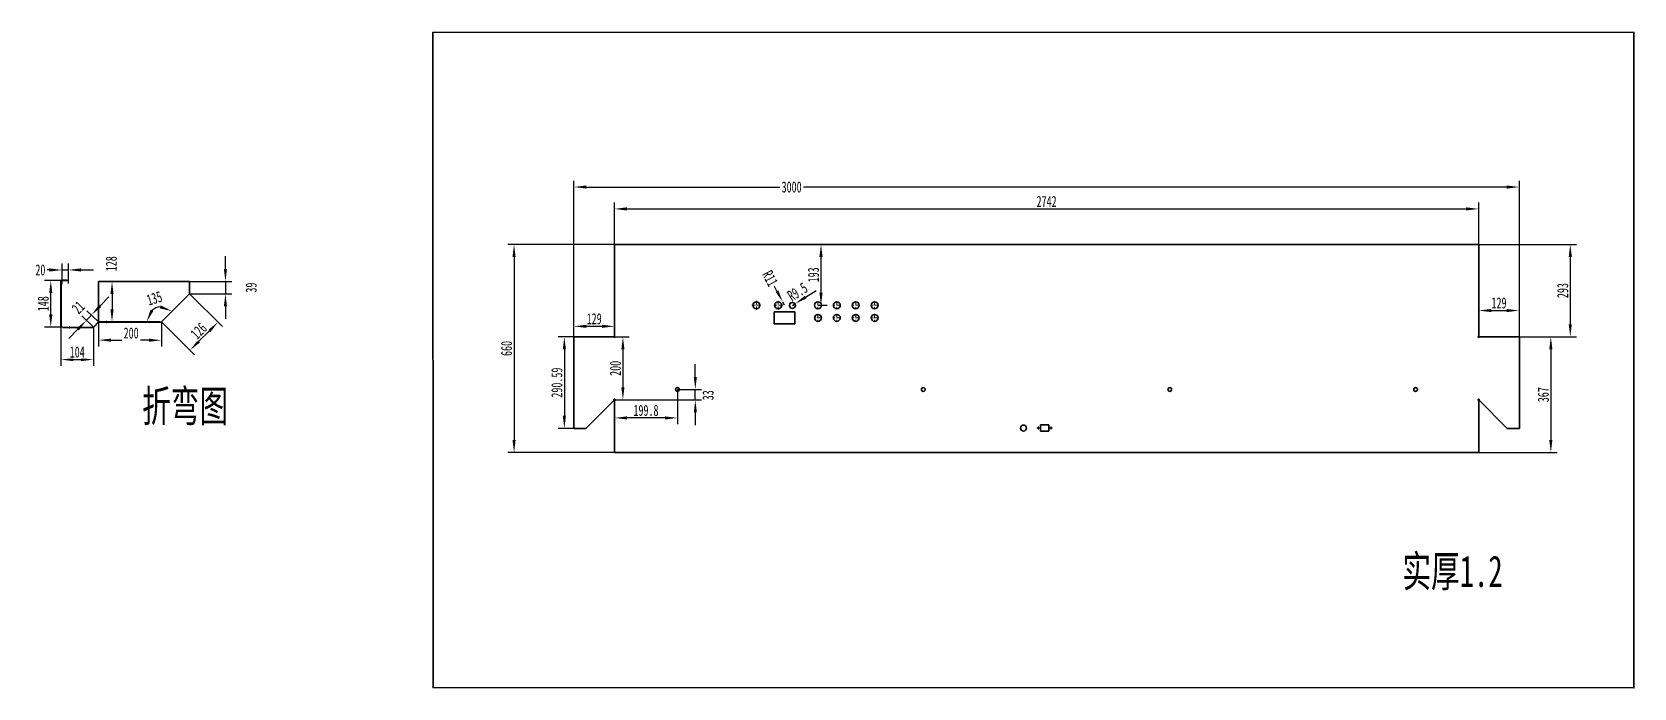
# Model space of a CAD drawing. Header units: millimetres. Extents: x 5896 to 10979, y -796 to 1283.
import ezdxf

# ---------------------------------------------------------------- set-up
doc = ezdxf.new("R2010")
doc.units = ezdxf.units.MM
doc.header["$PDSIZE"] = -5
for name, pattern in [('DASHDOT', [18.5, 12, -3, 0.5, -3]), ('DASHED', [15, 12, -3]), ('点画线', [18, 12, -2, 2, -2])]:
    doc.linetypes.add(name, pattern=pattern)
doc.layers.get('0').update_dxf_attribs({"lineweight": 18})
for name, color, linetype, lineweight in [('中心线层', 1, '点画线', 18), ('尺寸线层', 3, 'Continuous', 18), ('粗实线层', 7, 'Continuous', 35)]:
    doc.layers.add(name, color=color, linetype=linetype, lineweight=lineweight)
doc.styles.add('标准', font='', dxfattribs={"width": 0.667})
doc.styles.get('标准').set_extended_font_data('宋体')
doc.dimstyles.new('标准', dxfattribs={"dimscale": 10, "dimtxt": 3.5, "dimasz": 4, "dimexe": 2, "dimexo": 0, "dimtad": 1, "dimdsep": 46, "dimtxsty": '标准', "dimblk": '_CAXARROW', "dimcen": 0, "dimdle": 6, "dimazin": 2, "dimtfac": 0.707107, "dimtdec": 3, "dimtmove": 2, "dimatfit": 3, "dimfxl": 1, "dimfrac": 2, "dimtolj": 1, "dimarcsym": 1})

# ---------------------------------------------------------------- blocks, each defined once
blk = doc.blocks.new('_CAXARROW')
blk.add_hatch(color=0).paths.add_polyline_path([(0, 0), (-1, 0.125), (-1, -0.125)], flags=0)
blk = doc.blocks.new('*X1')
at = {"layer": 'Defpoints', "color": 0, "transparency": 16777216}
for p in [(8386.4, 610), (8389.6, 417), (8399.4, 417)]:
    blk.add_point(p, dxfattribs=at)
at = {"layer": '尺寸线层', "color": 0, "lineweight": -2, "transparency": 16777216}
for p, q in [((8386.4, 610), (8419.4, 610)), ((8399.4, 570), (8399.4, 457)), ((8389.6, 417), (8419.4, 417))]:
    blk.add_line(p, q, dxfattribs=at)
at = {"layer": '尺寸线层', "color": 0, "lineweight": -2, "transparency": 16777216, "xscale": 40, "yscale": 40, "zscale": 40}
for p, rotation in [((8399.4, 610), 90), ((8399.4, 417), 270)]:
    blk.add_blockref('_CAXARROW', p, dxfattribs=dict(at, rotation=rotation))
at = {"layer": '尺寸线层', "color": 0, "transparency": 16777216, "insert": (8375.6, 513.5), "char_height": 35, "attachment_point": 5, "rotation": 90, "style": '标准', "bg_fill": 3, "box_fill_scale": 1.1, "bg_fill_color": 256, "bg_fill_true_color": 13158600, "bg_fill_transparency": 0}
blk.add_mtext('\\A1;193', dxfattribs=at)
blk = doc.blocks.new('*X2')
at = {"layer": 'Defpoints', "color": 0, "transparency": 16777216}
for p in [(7744.2, 610), (7425.5, -50), (7744.2, -50)]:
    blk.add_point(p, dxfattribs=at)
at = {"layer": '尺寸线层', "color": 0, "lineweight": -2, "transparency": 16777216}
for p, q in [((7744.2, 610), (7405.5, 610)), ((7425.5, 570), (7425.5, -10)), ((7744.2, -50), (7405.5, -50))]:
    blk.add_line(p, q, dxfattribs=at)
at = {"layer": '尺寸线层', "color": 0, "lineweight": -2, "transparency": 16777216, "xscale": 40, "yscale": 40, "zscale": 40}
for p, rotation in [((7425.5, 610), 90), ((7425.5, -50), 270)]:
    blk.add_blockref('_CAXARROW', p, dxfattribs=dict(at, rotation=rotation))
at = {"layer": '尺寸线层', "color": 0, "transparency": 16777216, "insert": (7401.8, 280), "char_height": 35, "attachment_point": 5, "rotation": 90, "style": '标准', "bg_fill": 3, "box_fill_scale": 1.1, "bg_fill_color": 256, "bg_fill_true_color": 13158600, "bg_fill_transparency": 0}
blk.add_mtext('\\A1;660', dxfattribs=at)
blk = doc.blocks.new('*X3')
at = {"layer": 'Defpoints', "color": 0, "transparency": 16777216}
for p in [(10486.2, 722.5), (7744.2, 610), (10486.2, 610)]:
    blk.add_point(p, dxfattribs=at)
at = {"layer": '尺寸线层', "color": 0, "lineweight": -2, "transparency": 16777216}
for p, q in [((7744.2, 610), (7744.2, 742.5)), ((7784.2, 722.5), (10446.2, 722.5)), ((10486.2, 610), (10486.2, 742.5))]:
    blk.add_line(p, q, dxfattribs=at)
at = {"layer": '尺寸线层', "color": 0, "lineweight": -2, "transparency": 16777216, "xscale": 40, "yscale": 40, "zscale": 40, "rotation": 180}
blk.add_blockref('_CAXARROW', (7744.2, 722.5), dxfattribs=at)
at = {"layer": '尺寸线层', "color": 0, "lineweight": -2, "transparency": 16777216, "xscale": 40, "yscale": 40, "zscale": 40}
blk.add_blockref('_CAXARROW', (10486.2, 722.5), dxfattribs=at)
at = {"layer": '尺寸线层', "color": 0, "transparency": 16777216, "insert": (9115.2, 746.3), "char_height": 35, "attachment_point": 5, "style": '标准', "bg_fill": 3, "box_fill_scale": 1.1, "bg_fill_color": 256, "bg_fill_true_color": 13158600, "bg_fill_transparency": 0}
blk.add_mtext('\\A1;2742', dxfattribs=at)
blk = doc.blocks.new('*X4')
at = {"layer": 'Defpoints', "color": 0, "transparency": 16777216}
for p in [(7615.2, 791.9), (7615.2, 317), (10615.2, 317)]:
    blk.add_point(p, dxfattribs=at)
at = {"layer": '尺寸线层', "color": 0, "lineweight": -2, "transparency": 16777216}
for p, q in [((7615.2, 317), (7615.2, 811.9)), ((7655.2, 791.9), (8268.6, 791.9)), ((10575.2, 791.9), (8343.8, 791.9)), ((10615.2, 317), (10615.2, 811.9))]:
    blk.add_line(p, q, dxfattribs=at)
at = {"layer": '尺寸线层', "color": 0, "lineweight": -2, "transparency": 16777216, "xscale": 40, "yscale": 40, "zscale": 40, "rotation": 180}
blk.add_blockref('_CAXARROW', (7615.2, 791.9), dxfattribs=at)
at = {"layer": '尺寸线层', "color": 0, "lineweight": -2, "transparency": 16777216, "xscale": 40, "yscale": 40, "zscale": 40}
blk.add_blockref('_CAXARROW', (10615.2, 791.9), dxfattribs=at)
at = {"layer": '尺寸线层', "color": 0, "transparency": 16777216, "insert": (8306.2, 791.9), "char_height": 35, "attachment_point": 5, "style": '标准', "bg_fill": 3, "box_fill_scale": 1.1, "bg_fill_color": 256, "bg_fill_true_color": 13158600, "bg_fill_transparency": 0}
blk.add_mtext('\\A1;3000', dxfattribs=at)
blk = doc.blocks.new('*X5')
at = {"layer": 'Defpoints', "color": 0, "transparency": 16777216}
for p in [(7627.2, 317), (7585.1, 26.4), (7615.1, 26.4)]:
    blk.add_point(p, dxfattribs=at)
at = {"layer": '尺寸线层', "color": 0, "lineweight": -2, "transparency": 16777216}
for p, q in [((7627.2, 317), (7565.1, 317)), ((7585.1, 277), (7585.1, 66.4)), ((7615.1, 26.4), (7565.1, 26.4))]:
    blk.add_line(p, q, dxfattribs=at)
at = {"layer": '尺寸线层', "color": 0, "lineweight": -2, "transparency": 16777216, "xscale": 40, "yscale": 40, "zscale": 40}
for p, rotation in [((7585.1, 317), 90), ((7585.1, 26.4), 270)]:
    blk.add_blockref('_CAXARROW', p, dxfattribs=dict(at, rotation=rotation))
at = {"layer": '尺寸线层', "color": 0, "transparency": 16777216, "insert": (7561.4, 171.7), "char_height": 35, "attachment_point": 5, "rotation": 90, "style": '标准', "bg_fill": 3, "box_fill_scale": 1.1, "bg_fill_color": 256, "bg_fill_true_color": 13158600, "bg_fill_transparency": 0}
blk.add_mtext('\\A1;290.59', dxfattribs=at)
blk = doc.blocks.new('*X6')
at = {"layer": 'Defpoints', "color": 0, "transparency": 16777216}
for p in [(8278.4, 426.7), (8283.6, 417)]:
    blk.add_point(p, dxfattribs=at)
at = {"layer": '尺寸线层', "color": 0, "lineweight": -2, "transparency": 16777216}
for p, q in [((8259.7, 462.1), (8241, 497.4)), ((8283.6, 417), (8278.4, 426.7))]:
    blk.add_line(p, q, dxfattribs=at)
at = {"layer": '尺寸线层', "color": 0, "transparency": 16777216, "insert": (8238.3, 502.4), "char_height": 35, "attachment_point": 5, "rotation": 297.919, "style": '标准', "bg_fill": 3, "box_fill_scale": 1.1, "bg_fill_color": 256, "bg_fill_true_color": 13158600, "bg_fill_transparency": 0}
blk.add_mtext('\\A1;R11', dxfattribs=at)
at = {"layer": '尺寸线层', "color": 0, "lineweight": -2, "transparency": 16777216, "xscale": 40, "yscale": 40, "zscale": 40, "rotation": 297.9189732205735}
blk.add_blockref('_CAXARROW', (8278.4, 426.7), dxfattribs=at)
blk = doc.blocks.new('*D7')
at = {"layer": 'Defpoints', "color": 0, "transparency": 16777216}
for p in [(10615.2, 400.3), (10486.2, 319), (10615.2, 317)]:
    blk.add_point(p, dxfattribs=at)
at = {"layer": '粗实线层', "color": 0, "linetype": 'Continuous', "lineweight": -2, "transparency": 16777216}
for p, q in [((10486.2, 319), (10486.2, 420.3)), ((10615.2, 317), (10615.2, 420.3)), ((10526.2, 400.3), (10575.2, 400.3))]:
    blk.add_line(p, q, dxfattribs=at)
at = {"layer": '粗实线层', "color": 0, "lineweight": -2, "transparency": 16777216, "xscale": 40, "yscale": 40, "zscale": 40, "rotation": 180}
blk.add_blockref('_CAXARROW', (10486.2, 400.3), dxfattribs=at)
at = {"layer": '粗实线层', "color": 0, "lineweight": -2, "transparency": 16777216, "xscale": 40, "yscale": 40, "zscale": 40}
blk.add_blockref('_CAXARROW', (10615.2, 400.3), dxfattribs=at)
at = {"layer": '粗实线层', "color": 0, "transparency": 16777216, "insert": (10550.7, 424.1), "char_height": 35, "attachment_point": 5, "style": '标准'}
blk.add_mtext('\\A1;129', dxfattribs=at)
blk = doc.blocks.new('*D8')
at = {"layer": 'Defpoints', "color": 0, "transparency": 16777216}
for p in [(7615.2, 317), (7744.2, 350.2), (7744.2, 319)]:
    blk.add_point(p, dxfattribs=at)
at = {"layer": '粗实线层', "color": 0, "linetype": 'Continuous', "lineweight": -2, "transparency": 16777216}
for p, q in [((7615.2, 317), (7615.2, 370.2)), ((7744.2, 319), (7744.2, 370.2)), ((7655.2, 350.2), (7704.2, 350.2))]:
    blk.add_line(p, q, dxfattribs=at)
at = {"layer": '粗实线层', "color": 0, "lineweight": -2, "transparency": 16777216, "xscale": 40, "yscale": 40, "zscale": 40, "rotation": 180}
blk.add_blockref('_CAXARROW', (7615.2, 350.2), dxfattribs=at)
at = {"layer": '粗实线层', "color": 0, "lineweight": -2, "transparency": 16777216, "xscale": 40, "yscale": 40, "zscale": 40}
blk.add_blockref('_CAXARROW', (7744.2, 350.2), dxfattribs=at)
at = {"layer": '粗实线层', "color": 0, "transparency": 16777216, "insert": (7679.7, 374), "char_height": 35, "attachment_point": 5, "style": '标准'}
blk.add_mtext('\\A1;129', dxfattribs=at)
blk = doc.blocks.new('*D9')
at = {"layer": 'Defpoints', "color": 0, "transparency": 16777216}
for p in [(10600.2, 317), (10486.2, -50), (10715.1, -50)]:
    blk.add_point(p, dxfattribs=at)
at = {"layer": '粗实线层', "color": 0, "linetype": 'Continuous', "lineweight": -2, "transparency": 16777216}
for p, q in [((10600.2, 317), (10735.1, 317)), ((10715.1, 277), (10715.1, -10)), ((10486.2, -50), (10735.1, -50))]:
    blk.add_line(p, q, dxfattribs=at)
at = {"layer": '粗实线层', "color": 0, "lineweight": -2, "transparency": 16777216, "xscale": 40, "yscale": 40, "zscale": 40}
for p, rotation in [((10715.1, 317), 90), ((10715.1, -50), 270)]:
    blk.add_blockref('_CAXARROW', p, dxfattribs=dict(at, rotation=rotation))
at = {"layer": '粗实线层', "color": 0, "transparency": 16777216, "insert": (10691.4, 133.5), "char_height": 35, "attachment_point": 5, "rotation": 90, "style": '标准'}
blk.add_mtext('\\A1;367', dxfattribs=at)
blk = doc.blocks.new('*D10')
at = {"layer": 'Defpoints', "color": 0, "transparency": 16777216}
for p in [(10486.2, 610), (10615.2, 317), (10776.8, 317)]:
    blk.add_point(p, dxfattribs=at)
at = {"layer": '粗实线层', "color": 0, "linetype": 'Continuous', "lineweight": -2, "transparency": 16777216}
for p, q in [((10486.2, 610), (10796.8, 610)), ((10776.8, 570), (10776.8, 357)), ((10615.2, 317), (10796.8, 317))]:
    blk.add_line(p, q, dxfattribs=at)
at = {"layer": '粗实线层', "color": 0, "lineweight": -2, "transparency": 16777216, "xscale": 40, "yscale": 40, "zscale": 40}
for p, rotation in [((10776.8, 610), 90), ((10776.8, 317), 270)]:
    blk.add_blockref('_CAXARROW', p, dxfattribs=dict(at, rotation=rotation))
at = {"layer": '粗实线层', "color": 0, "transparency": 16777216, "insert": (10753, 463.5), "char_height": 35, "attachment_point": 5, "rotation": 90, "style": '标准'}
blk.add_mtext('\\A1;293', dxfattribs=at)
blk = doc.blocks.new('*D11')
at = {"layer": 'Defpoints', "color": 0, "transparency": 16777216}
for p in [(7744.2, 317), (7744.3, 117), (7770.9, 117)]:
    blk.add_point(p, dxfattribs=at)
at = {"layer": '粗实线层', "color": 0, "linetype": 'Continuous', "lineweight": -2, "transparency": 16777216}
for p, q in [((7744.2, 317), (7790.9, 317)), ((7770.9, 277), (7770.9, 157)), ((7744.3, 117), (7790.9, 117))]:
    blk.add_line(p, q, dxfattribs=at)
at = {"layer": '粗实线层', "color": 0, "lineweight": -2, "transparency": 16777216, "xscale": 40, "yscale": 40, "zscale": 40}
for p, rotation in [((7770.9, 317), 90), ((7770.9, 117), 270)]:
    blk.add_blockref('_CAXARROW', p, dxfattribs=dict(at, rotation=rotation))
at = {"layer": '粗实线层', "color": 0, "transparency": 16777216, "insert": (7747.2, 217), "char_height": 35, "attachment_point": 5, "rotation": 90, "style": '标准'}
blk.add_mtext('\\A1;200', dxfattribs=at)
blk = doc.blocks.new('*D13')
at = {"layer": 'Defpoints', "color": 0, "transparency": 16777216}
for p in [(6011.5, 528.9), (5991.5, 483.8), (6011.5, 485.8)]:
    blk.add_point(p, dxfattribs=at)
at = {"layer": '尺寸线层', "color": 0, "lineweight": -2, "transparency": 16777216}
for p, q in [((5951.5, 528.9), (5911.5, 528.9)), ((5991.5, 483.8), (5991.5, 548.9)), ((5991.5, 528.9), (6011.5, 528.9)), ((6011.5, 485.8), (6011.5, 548.9)), ((6051.5, 528.9), (6091.5, 528.9))]:
    blk.add_line(p, q, dxfattribs=at)
at = {"layer": '尺寸线层', "color": 0, "lineweight": -2, "transparency": 16777216, "xscale": 40, "yscale": 40, "zscale": 40, "rotation": 180}
blk.add_blockref('_CAXARROW', (6011.5, 528.9), dxfattribs=at)
at = {"layer": '尺寸线层', "color": 0, "transparency": 16777216, "insert": (5922.7, 528.9), "char_height": 35, "attachment_point": 5, "style": '标准', "bg_fill": 3, "box_fill_scale": 1.1, "bg_fill_color": 256, "bg_fill_true_color": 13158600, "bg_fill_transparency": 0}
blk.add_mtext('\\A1;20', dxfattribs=at)
at = {"layer": '尺寸线层', "color": 0, "lineweight": -2, "transparency": 16777216, "xscale": 40, "yscale": 40, "zscale": 40}
blk.add_blockref('_CAXARROW', (5991.5, 528.9), dxfattribs=at)
blk = doc.blocks.new('*D14')
at = {"layer": 'Defpoints', "color": 0, "transparency": 16777216}
for p in [(6396.1, 492.5), (6396.1, 453.6), (6509.8, 453.6)]:
    blk.add_point(p, dxfattribs=at)
at = {"layer": '尺寸线层', "color": 0, "lineweight": -2, "transparency": 16777216}
for p, q in [((6509.8, 532.5), (6509.8, 572.5)), ((6396.1, 492.5), (6529.8, 492.5)), ((6509.8, 492.5), (6509.8, 453.6)), ((6396.1, 453.6), (6529.8, 453.6)), ((6509.8, 413.6), (6509.8, 373.6))]:
    blk.add_line(p, q, dxfattribs=at)
at = {"layer": '尺寸线层', "color": 0, "lineweight": -2, "transparency": 16777216, "xscale": 40, "yscale": 40, "zscale": 40}
for p, rotation in [((6509.8, 492.5), 270), ((6509.8, 453.6), 90)]:
    blk.add_blockref('_CAXARROW', p, dxfattribs=dict(at, rotation=rotation))
at = {"layer": '尺寸线层', "color": 0, "transparency": 16777216, "insert": (6591.6, 473), "char_height": 35, "attachment_point": 5, "rotation": 90, "style": '标准', "bg_fill": 3, "box_fill_scale": 1.1, "bg_fill_color": 256, "bg_fill_true_color": 13158600, "bg_fill_transparency": 0}
blk.add_mtext('\\A1;39', dxfattribs=at)
blk = doc.blocks.new('*D15')
at = {"layer": 'Defpoints', "color": 0, "transparency": 16777216}
for p in [(6396.1, 453.6), (6307.1, 364.5), (6486.3, 363.4)]:
    blk.add_point(p, dxfattribs=at)
at = {"layer": '尺寸线层', "color": 0, "lineweight": -2, "transparency": 16777216}
for p, q in [((6396.1, 453.6), (6500.4, 349.3)), ((6307.1, 364.5), (6411.4, 260.3)), ((6425.5, 302.7), (6458, 335.2))]:
    blk.add_line(p, q, dxfattribs=at)
at = {"layer": '尺寸线层', "color": 0, "lineweight": -2, "transparency": 16777216, "xscale": 40, "yscale": 40, "zscale": 40}
for p, rotation in [((6486.3, 363.4), 45.0000186997836), ((6397.2, 274.4), 225.0000186997836)]:
    blk.add_blockref('_CAXARROW', p, dxfattribs=dict(at, rotation=rotation))
at = {"layer": '尺寸线层', "color": 0, "transparency": 16777216, "insert": (6425, 335.7), "char_height": 35, "attachment_point": 5, "rotation": 45, "style": '标准', "bg_fill": 3, "box_fill_scale": 1.1, "bg_fill_color": 256, "bg_fill_true_color": 13158600, "bg_fill_transparency": 0}
blk.add_mtext('\\A1;126', dxfattribs=at)
blk = doc.blocks.new('*D16')
at = {"layer": 'Defpoints', "color": 0, "transparency": 16777216}
for p in [(6107.2, 371.2), (6306.9, 364.5), (6306.8, 306)]:
    blk.add_point(p, dxfattribs=at)
at = {"layer": '尺寸线层', "color": 0, "lineweight": -2, "transparency": 16777216}
for p, q in [((6107.2, 371.2), (6106.9, 286.5)), ((6306.9, 364.5), (6306.7, 286)), ((6147, 306.4), (6180.9, 306.4)), ((6266.8, 306.1), (6240.1, 306.2))]:
    blk.add_line(p, q, dxfattribs=at)
at = {"layer": '尺寸线层', "color": 0, "lineweight": -2, "transparency": 16777216, "xscale": 40, "yscale": 40, "zscale": 40}
for p, rotation in [((6107, 306.5), 179.8556937167617), ((6306.8, 306), 359.8556937167617)]:
    blk.add_blockref('_CAXARROW', p, dxfattribs=dict(at, rotation=rotation))
at = {"layer": '尺寸线层', "color": 0, "transparency": 16777216, "insert": (6210.6, 328.8), "char_height": 35, "attachment_point": 5, "rotation": 359.8557, "style": '标准', "bg_fill": 3, "box_fill_scale": 1.1, "bg_fill_color": 256, "bg_fill_true_color": 13158600, "bg_fill_transparency": 0}
blk.add_mtext('\\A1;200', dxfattribs=at)
blk = doc.blocks.new('*D17')
at = {"layer": 'Defpoints', "color": 0, "transparency": 16777216}
for p in [(5987.5, 348.9), (6091.5, 346.8)]:
    blk.add_point(p, dxfattribs=at)
at = {"layer": '尺寸线层', "color": 0, "lineweight": -2, "transparency": 16777216}
for p, q in [((5987.5, 348.9), (5987.5, 224.7)), ((6091.5, 346.8), (6091.5, 224.7)), ((6027.5, 244.7), (6051.5, 244.7))]:
    blk.add_line(p, q, dxfattribs=at)
at = {"layer": '尺寸线层', "color": 0, "lineweight": -2, "transparency": 16777216, "xscale": 40, "yscale": 40, "zscale": 40, "rotation": 180}
blk.add_blockref('_CAXARROW', (5987.5, 244.7), dxfattribs=at)
at = {"layer": '尺寸线层', "color": 0, "lineweight": -2, "transparency": 16777216, "xscale": 40, "yscale": 40, "zscale": 40}
blk.add_blockref('_CAXARROW', (6091.5, 244.7), dxfattribs=at)
at = {"layer": '尺寸线层', "color": 0, "transparency": 16777216, "insert": (6039.5, 268.5), "char_height": 35, "attachment_point": 5, "style": '标准', "bg_fill": 3, "box_fill_scale": 1.1, "bg_fill_color": 256, "bg_fill_true_color": 13158600, "bg_fill_transparency": 0}
blk.add_mtext('\\A1;104', dxfattribs=at)
at = {"layer": 'Defpoints', "color": 0, "transparency": 16777216}
blk.add_point((6091.5, 244.7), dxfattribs=at)
blk = doc.blocks.new('*D18')
at = {"layer": 'Defpoints', "color": 0, "transparency": 16777216}
for p in [(5955.6, 495.8), (5993.5, 495.8), (5993.5, 347.8)]:
    blk.add_point(p, dxfattribs=at)
at = {"layer": '尺寸线层', "color": 0, "lineweight": -2, "transparency": 16777216}
for p, q in [((5993.5, 495.8), (5935.6, 495.8)), ((5955.6, 387.8), (5955.6, 455.8)), ((5993.5, 347.8), (5935.6, 347.8))]:
    blk.add_line(p, q, dxfattribs=at)
at = {"layer": '尺寸线层', "color": 0, "lineweight": -2, "transparency": 16777216, "xscale": 40, "yscale": 40, "zscale": 40}
for p, rotation in [((5955.6, 495.8), 90), ((5955.6, 347.8), 270)]:
    blk.add_blockref('_CAXARROW', p, dxfattribs=dict(at, rotation=rotation))
at = {"layer": '尺寸线层', "color": 0, "transparency": 16777216, "insert": (5931.8, 421.8), "char_height": 35, "attachment_point": 5, "rotation": 90, "style": '标准', "bg_fill": 3, "box_fill_scale": 1.1, "bg_fill_color": 256, "bg_fill_true_color": 13158600, "bg_fill_transparency": 0}
blk.add_mtext('\\A1;148', dxfattribs=at)
blk = doc.blocks.new('*D19')
at = {"layer": 'Defpoints', "color": 0, "transparency": 16777216}
for p in [(6107.2, 492.2), (6137.4, 364), (6149.9, 364)]:
    blk.add_point(p, dxfattribs=at)
at = {"layer": '尺寸线层', "color": 0, "lineweight": -2, "transparency": 16777216}
for p, q in [((6107.2, 492.2), (6169.9, 492.2)), ((6149.9, 452.2), (6149.9, 404)), ((6137.4, 364), (6169.9, 364))]:
    blk.add_line(p, q, dxfattribs=at)
at = {"layer": '尺寸线层', "color": 0, "lineweight": -2, "transparency": 16777216, "xscale": 40, "yscale": 40, "zscale": 40}
for p, rotation in [((6149.9, 492.2), 90), ((6149.9, 364), 270)]:
    blk.add_blockref('_CAXARROW', p, dxfattribs=dict(at, rotation=rotation))
at = {"layer": '尺寸线层', "color": 0, "transparency": 16777216, "insert": (6147.7, 548.6), "char_height": 35, "attachment_point": 5, "rotation": 90, "style": '标准', "bg_fill": 3, "box_fill_scale": 1.1, "bg_fill_color": 256, "bg_fill_true_color": 13158600, "bg_fill_transparency": 0}
blk.add_mtext('\\A1;128', dxfattribs=at)
blk = doc.blocks.new('*D20')
at = {"layer": 'Defpoints', "color": 0, "transparency": 16777216}
for p in [(6084.3, 385.8), (6106.9, 364.2), (6091.1, 347.8)]:
    blk.add_point(p, dxfattribs=at)
at = {"layer": '粗实线层', "color": 0, "linetype": 'Continuous', "lineweight": -2, "transparency": 16777216}
for p, q in [((6112, 414.7), (6139.7, 443.6)), ((6091.1, 347.8), (6054.1, 383.1)), ((6068.6, 369.3), (6084.3, 385.8)), ((6106.9, 364.2), (6069.9, 399.6)), ((6040.9, 340.4), (6013.3, 311.5))]:
    blk.add_line(p, q, dxfattribs=at)
at = {"layer": '粗实线层', "color": 0, "lineweight": -2, "transparency": 16777216, "xscale": 40, "yscale": 40, "zscale": 40}
for p, rotation in [((6084.3, 385.8), 226.2508960013828), ((6068.6, 369.3), 46.25089600138288)]:
    blk.add_blockref('_CAXARROW', p, dxfattribs=dict(at, rotation=rotation))
at = {"layer": '粗实线层', "color": 0, "transparency": 16777216, "insert": (6042.6, 410), "char_height": 35, "attachment_point": 5, "rotation": 46.2509, "style": '标准'}
blk.add_mtext('\\A1;21', dxfattribs=at)
blk = doc.blocks.new('*D21')
at = {"layer": 'Defpoints', "color": 0, "transparency": 16777216}
for p in [(6396.1, 453.6), (6107.2, 364.5), (6273.6, 398.1), (6301.3, 364.5), (6307.4, 364.8)]:
    blk.add_point(p, dxfattribs=at)
at = {"layer": '粗实线层', "color": 0, "linetype": 'Continuous', "lineweight": -2, "transparency": 16777216}
blk.add_arc((6307.1, 364.5), 47.5, 94.8625, 130.1779, dxfattribs=at)
at = {"layer": '粗实线层', "color": 0, "lineweight": -2, "transparency": 16777216, "xscale": 40, "yscale": 40, "zscale": 40}
for p, rotation in [((6340.7, 398.1), 339.9514678127975), ((6259.7, 364.5), 245.0889632485968)]:
    blk.add_blockref('_CAXARROW', p, dxfattribs=dict(at, rotation=rotation))
at = {"layer": '粗实线层', "color": 0, "transparency": 16777216, "insert": (6284.4, 439.1), "char_height": 35, "attachment_point": 5, "rotation": 16.9678, "style": '标准'}
blk.add_mtext('\\A1;135', dxfattribs=at)
blk = doc.blocks.new('*D22')
at = {"layer": 'Defpoints', "color": 0, "transparency": 16777216}
for p in [(7790.9, 117), (7944, 150), (8000.7, 150)]:
    blk.add_point(p, dxfattribs=at)
at = {"layer": '粗实线层', "color": 0, "linetype": 'Continuous', "lineweight": -2, "transparency": 16777216}
for p, q in [((8000.7, 190), (8000.7, 230)), ((7790.9, 117), (8020.7, 117)), ((7944, 150), (8020.7, 150)), ((8000.7, 117), (8000.7, 150)), ((8000.7, 77), (8000.7, 37))]:
    blk.add_line(p, q, dxfattribs=at)
at = {"layer": '粗实线层', "color": 0, "lineweight": -2, "transparency": 16777216, "xscale": 40, "yscale": 40, "zscale": 40}
for p, rotation in [((8000.7, 150), 270), ((8000.7, 117), 90)]:
    blk.add_blockref('_CAXARROW', p, dxfattribs=dict(at, rotation=rotation))
at = {"layer": '粗实线层', "color": 0, "transparency": 16777216, "insert": (8041.2, 131.6), "char_height": 35, "attachment_point": 5, "rotation": 90, "style": '标准'}
blk.add_mtext('\\A1;33', dxfattribs=at)
blk = doc.blocks.new('*D23')
at = {"layer": 'Defpoints', "color": 0, "transparency": 16777216}
for p in [(8308.8, 416.4), (8316.8, 421.5)]:
    blk.add_point(p, dxfattribs=at)
at = {"layer": '粗实线层', "color": 0, "linetype": 'Continuous', "lineweight": -2, "transparency": 16777216}
for p, q in [((8350.6, 442.9), (8384.4, 464.3)), ((8308.8, 416.4), (8316.8, 421.5))]:
    blk.add_line(p, q, dxfattribs=at)
at = {"layer": '粗实线层', "color": 0, "lineweight": -2, "transparency": 16777216, "xscale": 40, "yscale": 40, "zscale": 40, "rotation": 212.3228857793847}
blk.add_blockref('_CAXARROW', (8316.8, 421.5), dxfattribs=at)
at = {"layer": '粗实线层', "color": 0, "transparency": 16777216, "insert": (8325, 459.8), "char_height": 35, "attachment_point": 5, "rotation": 32.3229, "style": '标准'}
blk.add_mtext('\\A1;R9.5', dxfattribs=at)
blk = doc.blocks.new('*D28')
at = {"layer": 'Defpoints', "color": 0, "transparency": 16777216}
for p in [(7944, 150), (7744.2, 59.7), (7744.2, 53.6)]:
    blk.add_point(p, dxfattribs=at)
at = {"layer": '粗实线层', "color": 0, "linetype": 'Continuous', "lineweight": -2, "transparency": 16777216}
for p, q in [((7944, 150), (7944, 39.7)), ((7744.2, 53.6), (7744.2, 79.7)), ((7904, 59.7), (7784.2, 59.7))]:
    blk.add_line(p, q, dxfattribs=at)
at = {"layer": '粗实线层', "color": 0, "lineweight": -2, "transparency": 16777216, "xscale": 40, "yscale": 40, "zscale": 40, "rotation": 180}
blk.add_blockref('_CAXARROW', (7744.2, 59.7), dxfattribs=at)
at = {"layer": '粗实线层', "color": 0, "lineweight": -2, "transparency": 16777216, "xscale": 40, "yscale": 40, "zscale": 40}
blk.add_blockref('_CAXARROW', (7944, 59.7), dxfattribs=at)
at = {"layer": '粗实线层', "color": 0, "transparency": 16777216, "insert": (7844.1, 83.5), "char_height": 35, "attachment_point": 5, "style": '标准'}
blk.add_mtext('\\A1;199.8', dxfattribs=at)

msp = doc.modelspace()

# ---------------------------------------------------------------- linework, layer by layer
at = {"color": 7, "lineweight": 35}
for p, q in [((5987.523, 495.751), (5987.523, 348.863)), ((5988.523, 488.863), (5988.523, 348.863)), ((5989.523, 496.751), (6004.523, 496.751)), ((5989.523, 495.751), (6004.523, 495.751)), ((6396.102, 453.617), (6307.432, 364.821)), ((6106.567, 363.943), (6091.109, 347.751)), ((6107.274, 363.236), (6091.523, 346.751)), ((6301.324, 364.528), (6107.153, 364.528)), ((6107.981, 363.528), (6306.939, 363.528)), ((8250.796, 396.011), (8250.796, 358.011)), ((8250.796, 396.011), (8316.796, 396.011)), ((8250.796, 358.011), (8316.796, 358.011)), ((8316.796, 358.011), (8316.796, 396.011)), ((5993.523, 346.751), (6090.695, 346.751)), ((7742.203, 317.013), (7615.203, 317.013)), ((10488.203, 317.013), (10615.203, 317.013)), ((7744.203, -49.989), (8326.249, -49.989)), ((8326.249, -49.989), (10486.203, -49.989))]:
    msp.add_line(p, q, dxfattribs=at)
at = {"color": 7, "lineweight": 35, "ltscale": 0.025}
for p, q in [((5987.523, 495.751), (5988.523, 495.751)), ((6007.523, 495.751), (6007.523, 496.751)), ((6107.567, 364.528), (6107.567, 363.528)), ((6107.767, 364.528), (6107.767, 363.528)), ((6306.939, 364.528), (6306.939, 363.528)), ((6307.139, 364.528), (6307.139, 363.528)), ((5988.523, 347.863), (5987.523, 347.863)), ((5988.523, 347.863), (5988.523, 346.863)), ((6089.826, 347.751), (6089.826, 346.751)), ((6091.109, 347.751), (6091.109, 346.751))]:
    msp.add_line(p, q, dxfattribs=at)
for p, q in [((5988.002, 494.778), (5988.023, 348.863)), ((5989.523, 496.251), (6007.523, 496.251)), ((6106.921, 363.589), (6091.756, 347.69)), ((6107.981, 364.028), (6132.379, 364.028)), ((6137.379, 364.028), (6306.939, 364.028)), ((5989.523, 347.251), (6015.523, 347.251)), ((6019.523, 347.251), (6090.695, 347.251))]:
    msp.add_line(p, q)
at = {"color": 7, "linetype": 'DASHED', "lineweight": 13, "ltscale": 0.025}
for p, q in [((5998.523, 495.751), (5998.523, 496.751)), ((5998.523, 495.751), (5998.523, 496.751)), ((5998.523, 495.751), (5998.523, 496.751)), ((5998.523, 495.751), (5998.523, 496.751)), ((6127.379, 363.528), (6127.379, 364.528)), ((6127.379, 363.528), (6127.379, 364.528)), ((6137.379, 363.528), (6137.379, 364.528)), ((6137.379, 363.528), (6137.379, 364.528)), ((6252.779, 363.528), (6252.779, 364.528)), ((6252.779, 363.528), (6252.779, 364.528)), ((6262.779, 363.528), (6262.779, 364.528)), ((6262.779, 363.528), (6262.779, 364.528)), ((6029.023, 347.751), (6029.023, 346.751)), ((6029.023, 347.751), (6029.023, 346.751)), ((6029.023, 347.751), (6029.023, 346.751)), ((6029.023, 347.751), (6029.023, 346.751)), ((6030.523, 347.751), (6030.523, 346.751)), ((6030.523, 347.751), (6030.523, 346.751)), ((6040.523, 347.751), (6040.523, 346.751)), ((6050.023, 347.751), (6050.023, 346.751)), ((6050.023, 347.751), (6050.023, 346.751)), ((6050.023, 347.751), (6050.023, 346.751)), ((6050.023, 347.751), (6050.023, 346.751)), ((6069.023, 347.751), (6069.023, 346.751)), ((6069.023, 347.751), (6069.023, 346.751)), ((6069.023, 347.751), (6069.023, 346.751)), ((6069.023, 347.751), (6069.023, 346.751)), ((6078.523, 346.751), (6078.523, 347.751))]:
    msp.add_line(p, q, dxfattribs=at)
at = {"color": 7, "lineweight": 35, "ltscale": 0.075}
for p, q in [((6007.523, 496.751), (6004.523, 496.751)), ((6007.523, 495.751), (6004.523, 495.751))]:
    msp.add_line(p, q, dxfattribs=at)
at = {"color": 7, "linetype": 'DASHDOT', "lineweight": 13}
for p, q in [((8208.613, 417.011), (8180.013, 417.011)), ((8194.313, 431.311), (8194.313, 402.711)), ((8277.871, 417.011), (8249.271, 417.011)), ((8263.571, 431.311), (8263.571, 402.711)), ((8389.588, 429.361), (8389.588, 404.661)), ((8461.938, 417.011), (8437.238, 417.011)), ((8449.588, 429.361), (8449.588, 404.661)), ((8521.938, 417.011), (8497.238, 417.011)), ((8509.588, 429.361), (8509.588, 404.661)), ((8581.938, 417.011), (8557.238, 417.011)), ((8569.588, 429.361), (8569.588, 404.661)), ((8401.938, 377.011), (8377.238, 377.011)), ((8389.588, 389.361), (8389.588, 364.661)), ((8461.938, 377.011), (8437.238, 377.011)), ((8449.588, 389.361), (8449.588, 364.661)), ((8521.938, 377.011), (8497.238, 377.011)), ((8509.588, 389.361), (8509.588, 364.661)), ((8581.938, 377.011), (8557.238, 377.011)), ((8569.588, 389.361), (8569.588, 364.661))]:
    msp.add_line(p, q, dxfattribs=at)
at = {"color": 7, "lineweight": 35, "ltscale": 0.025001}
for p, q in [((6106.86, 364.236), (6107.567, 363.528)), ((6307.28, 364.67), (6307.987, 363.963))]:
    msp.add_line(p, q, dxfattribs=at)
at = {"color": 7, "lineweight": 35, "ltscale": 0.004999}
for p, q in [((6107.767, 364.528), (6107.567, 364.528)), ((6107.767, 363.528), (6107.567, 363.528)), ((6307.139, 364.528), (6306.939, 364.528)), ((6307.139, 363.528), (6306.939, 363.528)), ((5988.723, 347.863), (5988.523, 347.863)), ((5988.723, 346.863), (5988.523, 346.863))]:
    msp.add_line(p, q, dxfattribs=at)
at = {"color": 7, "linetype": 'DASHED', "lineweight": 13}
for p, q in [((6107.767, 364.528), (6306.939, 364.528)), ((5993.523, 347.751), (6090.412, 347.751))]:
    msp.add_line(p, q, dxfattribs=at)
at = {"color": 7, "lineweight": 35, "ltscale": 0.005001}
msp.add_line((6307.139, 364.528), (6307.28, 364.67), dxfattribs=at)
at = {"color": 7, "lineweight": 35, "ltscale": 0.032071}
for p, q in [((6091.109, 347.751), (6089.826, 347.751)), ((6091.523, 346.751), (6089.826, 346.751))]:
    msp.add_line(p, q, dxfattribs=at)
at = {"color": 7, "lineweight": 35, "ltscale": 0.008914}
msp.add_line((6091.126, 348.051), (6090.934, 347.751), dxfattribs=at)
at = {"color": 7, "lineweight": 35, "ltscale": 0.024998}
msp.add_line((6091.816, 347.044), (6091.109, 347.751), dxfattribs=at)
at = {"color": 7, "linetype": 'DASHED', "lineweight": 13}
for points in [[(6091.126, 348.051), (6090.552, 347.859), (6090.262, 347.792), (6089.826, 347.751)], [(6091.126, 348.051), (6090.737, 347.462), (6090.371, 347.023), (6090.205, 346.884), (6090.018, 346.786), (6089.826, 346.751)], [(6091.126, 348.051), (6090.552, 347.859), (6090.262, 347.792), (6089.826, 347.751)], [(6090.934, 347.751), (6090.602, 347.282), (6090.427, 347.078), (6090.148, 346.848), (6089.989, 346.776), (6089.826, 346.751)]]:
    msp.add_lwpolyline(points, dxfattribs=at)
for centre, radius, start, end in [((5989.523, 494.751), 2, 90, 180), ((6107.981, 362.528), 2, 90, 135.000078), ((6107.981, 362.528), 1.5, 90.000001, 134.999883), ((6107.981, 362.528), 1, 90.000001, 134.999883), ((6306.724, 365.528), 1, 270.000001, 315.00002), ((6306.724, 365.528), 1.5, 269.999999, 286.025972), ((6306.48, 366.757), 3.237, 274.327842, 294.949674), ((5989.523, 348.863), 2, 180, 270), ((5989.523, 348.863), 1.5, 180, 270), ((5989.523, 348.863), 1, 180, 270), ((6090.412, 348.751), 1, 270.000001, 314.999923), ((6090.695, 348.751), 1.5, 270, 314.999883), ((6090.695, 348.751), 2, 270, 314.999883)]:
    msp.add_arc(centre, radius, start, end)
at = {"color": 7, "lineweight": 35}
msp.add_arc((8194.313, 417.011), 11, 180.000005, 195.826072, dxfattribs=at)
at = {"layer": '中心线层'}
for p, q in [((6132.379, 360.528), (6132.379, 367.528)), ((6015.523, 350.751), (6015.523, 343.751)), ((9084.313, 27.818), (9093.813, 27.818)), ((9089.063, 23.068), (9089.063, 32.568)), ((9124.313, 27.818), (9133.813, 27.818)), ((9129.063, 23.068), (9129.063, 32.568))]:
    msp.add_line(p, q, dxfattribs=at)
at = {"layer": '粗实线层'}
for p, q in [((7744.203, 610.011), (10486.203, 610.011)), ((10486.203, 319.013), (10486.203, 610.011)), ((7615.203, 317.013), (7615.092, 26.425)), ((10486.203, -49.989), (10486.203, 115.146)), ((10576.667, 25.716), (10487.6, 115.714)), ((9095.463, 18.218), (9095.463, 37.418)), ((9095.463, 37.418), (9122.663, 37.418)), ((9095.463, 18.218), (9122.663, 18.218)), ((9122.663, 18.218), (9122.663, 37.418)), ((10615.203, 25.716), (10576.667, 25.716))]:
    msp.add_line(p, q, dxfattribs=at)
for centre, radius in [((7944, 150), 6), ((8724, 150), 6), ((9506, 150), 6), ((10286, 150), 6), ((9042.058, 27.543), 9.5), ((9089.063, 27.818), 1.75), ((9129.063, 27.818), 1.75)]:
    msp.add_circle(centre, radius, dxfattribs=at)
msp.add_arc((10486.203, 117.146), 2, 314.277645, 630, dxfattribs=at)

# ---------------------------------------------------------------- texts
at = {"layer": '粗实线层', "char_height": 100, "attachment_point": 1, "style": '标准'}
for s, insert in [('折弯图', (6245.403, 147.372)), ('实厚1.2', (10244.095, -376.542))]:
    msp.add_mtext_dynamic_manual_height_columns(s, width=379.18648, gutter_width=1, heights=[0], dxfattribs=dict(at, insert=insert))

# ---------------------------------------------------------------- dimensions: what is measured, and where the dimension line sits
at = {"layer": '粗实线层'}
dim = msp.add_linear_dim(base=(8000.712, 150), p1=(7790.934, 117.003), p2=(7944, 150), angle=90, dimstyle='标准', dxfattribs=at)
dim.commit()
dim.dimension.update_dxf_attribs({"geometry": '*D22', "text_midpoint": (8041.235, 131.595), "dimtype": 160})

# ---------------------------------------------------------------- next in the draw order: dimensions: what is measured, and where the dimension line sits
at = {"layer": '尺寸线层'}
for base, p1, p2, angle, picture, middle in [((7425.515, -49.989), (7744.203, 610.011), (7744.203, -49.989), 90, '*X2', (7401.765, 280.011)), ((8399.374, 417.011), (8386.41, 610.011), (8389.588, 417.011), 270, '*X1', (8375.624, 513.511))]:
    dim = msp.add_linear_dim(base=base, p1=p1, p2=p2, angle=angle, dimstyle='标准', override={"dimsah": 1, "dimtfill": 1}, dxfattribs=at)
    dim.commit()
    dim.dimension.update_dxf_attribs({"geometry": picture, "text_midpoint": middle})
dim = msp.add_linear_dim(base=(6509.768, 453.617), p1=(6396.102, 492.458), p2=(6396.102, 453.617), angle=270, text='39', dimstyle='标准', override={"dimsah": 1, "dimtfill": 1, "dimtzin": 8}, dxfattribs=at)
dim.commit()
dim.dimension.update_dxf_attribs({"geometry": '*D14', "text_midpoint": (6591.643, 473.038)})
dim = msp.add_linear_dim(base=(6011.523, 528.89), p1=(5991.523, 483.751), p2=(6011.523, 485.751), dimstyle='标准', override={"dimsah": 1, "dimtfill": 1, "dimtzin": 8}, dxfattribs=at)
dim.commit()
dim.dimension.update_dxf_attribs({"geometry": '*D13', "text_midpoint": (5922.651, 528.89), "dimtype": 160})

# ---------------------------------------------------------------- next in the draw order: linework, layer by layer
at = {"color": 7, "lineweight": 35}
msp.add_line((6107.183, 492.209), (6396.102, 492.458), dxfattribs=at)
at = {"layer": '粗实线层'}
for p, q in [((7744.203, 610.011), (7744.203, 319.013)), ((7742.863, 115.574), (7653.679, 26.439)), ((7744.203, 115.004), (7744.203, -49.989))]:
    msp.add_line(p, q, dxfattribs=at)
msp.add_arc((7744.263, 117.003), 2, 270.585004, 225.585004, dxfattribs=at)

# ---------------------------------------------------------------- next in the draw order: dimensions: what is measured, and where the dimension line sits
at = {"layer": '尺寸线层'}
dim = msp.add_linear_dim(base=(6486.273, 363.445), p1=(6307.139, 364.528), p2=(6396.102, 453.617), angle=45.000019, text='126', dimstyle='标准', override={"dimsah": 1, "dimtfill": 1, "dimtzin": 8}, dxfattribs=at)
dim.commit()
dim.dimension.update_dxf_attribs({"geometry": '*D15', "text_midpoint": (6424.966, 335.726)})
at = {"layer": '粗实线层'}
dim = msp.add_linear_dim(base=(7744.203, 59.727), p1=(7944, 150), p2=(7744.203, 53.625), dimstyle='标准', dxfattribs=at)
dim.commit()
dim.dimension.update_dxf_attribs({"geometry": '*D28', "text_midpoint": (7844.102, 83.477)})

# ---------------------------------------------------------------- next in the draw order: linework, layer by layer
msp.add_line((6396.102, 453.617), (6396.102, 492.458), dxfattribs=at)

# ---------------------------------------------------------------- next in the draw order: dimensions: what is measured, and where the dimension line sits
at = {"layer": '尺寸线层'}
dim = msp.add_linear_dim(base=(10486.203, 722.507), p1=(7744.203, 610.011), p2=(10486.203, 610.011), dimstyle='标准', override={"dimsah": 1, "dimtfill": 1, "dimtzin": 8}, dxfattribs=at)
dim.commit()
dim.dimension.update_dxf_attribs({"geometry": '*X3', "text_midpoint": (9115.203, 746.257)})
dim = msp.add_linear_dim(base=(6306.791, 306.039), p1=(6107.153, 371.218), p2=(6306.939, 364.528), angle=359.855694, text='200', dimstyle='标准', override={"dimsah": 1, "dimtfill": 1}, dxfattribs=at)
dim.commit()
dim.dimension.update_dxf_attribs({"geometry": '*D16', "text_midpoint": (6210.599, 328.8), "dimtype": 160})

# ---------------------------------------------------------------- next in the draw order: dimensions: what is measured, and where the dimension line sits
dim = msp.add_linear_dim(base=(7615.203, 791.889), p1=(10615.203, 317.013), p2=(7615.203, 317.013), dimstyle='标准', override={"dimsah": 1, "dimtfill": 1, "dimtzin": 8}, dxfattribs=at)
dim.commit()
dim.dimension.update_dxf_attribs({"geometry": '*X4', "text_midpoint": (8306.203, 791.889), "dimtype": 160})
dim = msp.add_linear_dim(base=(6091.523, 244.734), p1=(5987.523, 348.863), p2=(6091.523, 346.751), dimstyle='标准', override={"dimsah": 1, "dimtfill": 1, "dimtzin": 8}, dxfattribs=at)
dim.commit()
dim.dimension.update_dxf_attribs({"geometry": '*D17', "text_midpoint": (6039.523, 268.484)})

# ---------------------------------------------------------------- next in the draw order: linework, layer by layer
at = {"color": 7, "lineweight": 35}
msp.add_line((6107.153, 364.528), (6107.183, 492.209), dxfattribs=at)
at = {"layer": '粗实线层'}
msp.add_line((10615.203, 317.013), (10615.203, 25.716), dxfattribs=at)
msp.add_lwpolyline([(7168.095, 1283.298), (7168.422, -795.081), (10978.853, -796.448), (10978.525, 1281.931)], close=True, dxfattribs=at)
for centre in [(8389.588, 417.011), (8449.588, 417.011), (8509.588, 417.011), (8569.588, 417.011), (8389.588, 377.011), (8449.588, 377.011), (8509.588, 377.011), (8569.588, 377.011)]:
    msp.add_circle(centre, 11, dxfattribs=at)
for centre, start, end in [((7744.203, 317.013), 180, 450), ((10486.203, 317.013), 90, 360)]:
    msp.add_arc(centre, 2, start, end, dxfattribs=at)

# ---------------------------------------------------------------- next in the draw order: dimensions: what is measured, and where the dimension line sits
at = {"layer": '尺寸线层'}
dim = msp.add_linear_dim(base=(5955.574, 495.751), p1=(5993.523, 347.751), p2=(5993.523, 495.751), angle=90, dimstyle='标准', override={"dimsah": 1, "dimtfill": 1, "dimtzin": 8}, dxfattribs=at)
dim.commit()
dim.dimension.update_dxf_attribs({"geometry": '*D18', "text_midpoint": (5931.824, 421.751)})
at = {"layer": '粗实线层'}
for base, p1, p2, picture, middle in [((10776.752, 317.013), (10486.203, 610.011), (10615.203, 317.013), '*D10', (10753.002, 463.512)), ((10715.126, -49.989), (10600.203, 317.013), (10486.203, -49.989), '*D9', (10691.376, 133.512))]:
    dim = msp.add_linear_dim(base=base, p1=p1, p2=p2, angle=90, dimstyle='标准', dxfattribs=at)
    dim.commit()
    dim.dimension.update_dxf_attribs({"geometry": picture, "text_midpoint": middle})
dim = msp.add_linear_dim(base=(10615.203, 400.34), p1=(10486.203, 319.013), p2=(10615.203, 317.013), dimstyle='标准', dxfattribs=at)
dim.commit()
dim.dimension.update_dxf_attribs({"geometry": '*D7', "text_midpoint": (10550.703, 424.09)})
dim = msp.add_linear_dim(base=(7770.934, 117.003), p1=(7744.203, 317.013), p2=(7744.263, 117.003), angle=90, text='200', dimstyle='标准', dxfattribs=at)
dim.commit()
dim.dimension.update_dxf_attribs({"geometry": '*D11', "text_midpoint": (7747.184, 217.008)})

# ---------------------------------------------------------------- next in the draw order: dimensions: what is measured, and where the dimension line sits
at = {"layer": '尺寸线层'}
dim = msp.add_linear_dim(base=(6149.912, 364.028), p1=(6107.183, 492.209), p2=(6137.379, 364.028), angle=270, text='128', dimstyle='标准', override={"dimsah": 1, "dimtfill": 1}, dxfattribs=at)
dim.commit()
dim.dimension.update_dxf_attribs({"geometry": '*D19', "text_midpoint": (6147.732, 548.577), "dimtype": 160})
dim = msp.add_radius_dim(center=(8283.573, 417.011), mpoint=(8278.423, 426.731), dimstyle='标准', override={"dimpost": 'R<>', "dimsah": 1, "dimtfill": 1}, dxfattribs=at)
dim.commit()
dim.dimension.update_dxf_attribs({"geometry": '*X6', "text_midpoint": (8238.324, 502.404), "dimtype": 164})
dim = msp.add_linear_dim(base=(7585.104, 26.425), p1=(7627.203, 317.013), p2=(7615.092, 26.425), angle=270, dimstyle='标准', override={"dimsah": 1, "dimtfill": 1}, dxfattribs=at)
dim.commit()
dim.dimension.update_dxf_attribs({"geometry": '*X5', "text_midpoint": (7561.354, 171.719)})

# ---------------------------------------------------------------- next in the draw order: linework, layer by layer
at = {"layer": '粗实线层'}
msp.add_line((7653.685, 26.425), (7615.092, 26.425), dxfattribs=at)
for centre, radius in [((8194.322, 416.999), 11), ((8263.571, 417.011), 11), ((8308.815, 416.424), 9.5)]:
    msp.add_circle(centre, radius, dxfattribs=at)

# ---------------------------------------------------------------- next in the draw order: dimensions: what is measured, and where the dimension line sits
dim = msp.add_angular_dim_2l(base=(6273.556, 398.096), line1=((6396.102, 453.617), (6307.432, 364.821)), line2=((6301.324, 364.528), (6107.153, 364.528)), text='135', dimstyle='标准', dxfattribs=at)
dim.commit()
dim.dimension.update_dxf_attribs({"geometry": '*D21', "text_midpoint": (6284.371, 439.149), "dimtype": 162})
dim = msp.add_radius_dim(center=(8308.815, 416.424), mpoint=(8316.843, 421.504), dimstyle='标准', dxfattribs=at)
dim.commit()
dim.dimension.update_dxf_attribs({"geometry": '*D23', "text_midpoint": (8325.014, 459.794), "dimtype": 164})
dim = msp.add_aligned_dim(p1=(6091.109, 347.751), p2=(6106.86, 364.205), distance=31.176, text='21', dimstyle='标准', dxfattribs=at)
dim.commit()
dim.dimension.update_dxf_attribs({"geometry": '*D20', "text_midpoint": (6042.603, 409.95)})
dim = msp.add_linear_dim(base=(7744.203, 350.209), p1=(7615.203, 317.013), p2=(7744.203, 319.013), dimstyle='标准', dxfattribs=at)
dim.commit()
dim.dimension.update_dxf_attribs({"geometry": '*D8', "text_midpoint": (7679.703, 373.959)})

doc.saveas('drawing.dxf')
